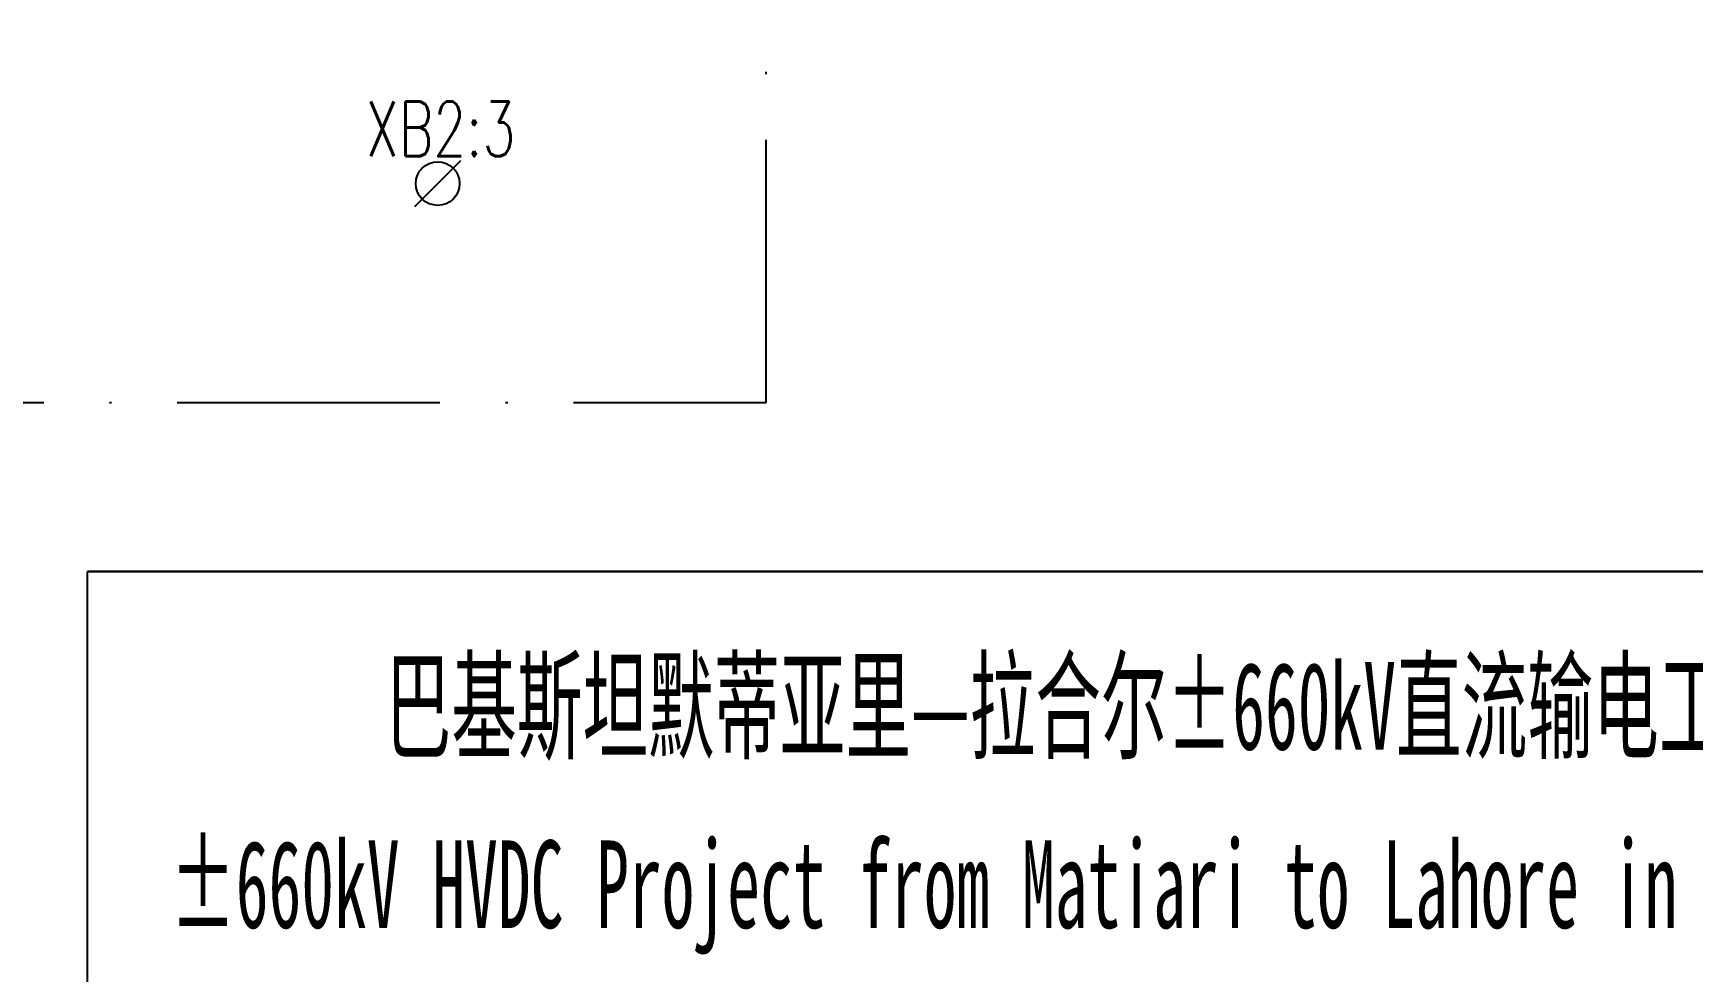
# Model space of a CAD drawing. Header units: millimetres. Extents: x 0 to 594, y 0 to 420.
# Drawn here: x 396.5 to 472.3, y 104 to 146.9 of the extents above; entities that cross this region are included whole.
import ezdxf
from ezdxf.enums import TextEntityAlignment as Align

# ---------------------------------------------------------------- set-up
doc = ezdxf.new("R2010")
doc.units = ezdxf.units.MM
doc.linetypes.add('ACAD_ISO10W100', pattern=[18, 12, -3, 0, -3])
doc.layers.add('GPDRAW', color=1, linetype='Continuous')
doc.styles.add('ECL', font='', dxfattribs={"width": 0.7, "height": 3})
doc.styles.add('elec', font='simplex.shx', dxfattribs={"width": 0.7, "bigfont": 'hztxta.shx'})
doc.styles.add('LXL', font='', dxfattribs={"width": 0.7, "height": 3})
doc.styles.get('ECL').set_extended_font_data('FangSong_GB2312')
doc.styles.get('LXL').set_extended_font_data('仿宋_GB2312')

# ---------------------------------------------------------------- blocks, each defined once
blk = doc.blocks.new('tmInLR')
at = {"color": 0}
for q in [(1.061, 1.061), (-1.061, -1.061)]:
    blk.add_line((0, 0), q, dxfattribs=at)
blk.add_circle((0, 0), 1, dxfattribs=at)
at = {"color": 0, "style": 'elec', "width": 0.7}
blk.add_text('1.5', height=0.000667, dxfattribs=at).set_placement((0.706, 0.707))
at = {"color": 0, "style": 'elec', "width": 0.7, "flags": 1}
for tag, p in [('DESC', (0.07, 4.366)), ('TERNO', (0.133, 1.246))]:
    blk.add_attdef(tag, text='', height=2.5, dxfattribs=at).set_placement(p, align=Align.CENTER)
at = {"color": 0, "style": 'elec', "width": 0.7}
blk.add_attdef('NO', text='', height=2.5, dxfattribs=at).set_placement((0.133, 1.246), align=Align.CENTER)
blk = doc.blocks.new('*U6', base_point=(160, 395))
at = {"linetype": 'ACAD_ISO10W100'}
blk.add_lwpolyline([(160, 395), (160, 20), (385, 20), (385, 130), (430, 130), (430, 395)], close=True, dxfattribs=at)
at = {"style": 'elec', "width": 0.7}
for tag, p in [('EquCode', (160, 396.5)), ('EquDesCode', (160, 396.5)), ('DDCode', (210, 396.5)), ('EquName', (210, 396.5)), ('EquPlace', (210, 396.5))]:
    blk.add_attdef(tag, p, '', height=3.5, dxfattribs=at)
blk = doc.blocks.new('*U72')
at = {"color": 0, "style": 'LXL', "width": 0.55}
for s, p in [('巴基斯坦默蒂亚里—拉合尔±660kV直流输电工程', (-0.892, 4.072)), ('±660kV HVDC Project from Matiari to Lahore in Pakistan', (-1.653, -4.548))]:
    blk.add_text(s, height=4, dxfattribs=at).set_placement(p, align=Align.MIDDLE)
blk = doc.blocks.new('XXDAFRAM-CH-HENG-A2')
at = {"layer": 'GPDRAW', "color": 4, "linetype": 'Continuous'}
blk.add_line((584, 122.267), (399, 122.267), dxfattribs=at)
blk.add_line((584, 122.267), (399, 122.267), dxfattribs=at)
at = {"layer": 'GPDRAW', "color": 1, "linetype": 'Continuous'}
for p, q in [((399, 60.278), (399, 122.267)), ((399, 122.267), (584, 122.267))]:
    blk.add_line(p, q, dxfattribs=at)
blk.add_blockref('*U72', (445.589, 112.107))
at = {"linetype": 'Continuous', "style": 'ECL', "width": 0.7}
for tag, height, p in [('DESIGNSTATUS', 3.5, (571.853, 76.574)), ('ENDESIGNSTATUS', 3.5, (571.89, 70.889)), ('V', 4, (531.583, 63.46)), ('O', 4, (537.75, 63.46)), ('L', 4, (543.917, 63.46)), ('N', 4, (550.083, 63.46)), ('D', 4, (562.417, 63.46)), ('W', 4, (568.583, 63.46)), ('G', 4, (574.75, 63.46)), ('VEREN40', 4, (580.917, 63.46)), ('DWGNAME1', 5, (522.116, 48.707)), ('DWGNAME', 5, (521.928, 42.355)), ('DWGENAME1', 5, (521.928, 42.132)), ('DWGENAME', 5, (521.928, 35.7)), ('DWGNAME2', 5, (521.928, 35.057)), ('DWGENAME2', 5, (522.272, 28.907)), ('DWGNO', 4, (511.81, 15.139)), ('VEREN40', 4, (578.739, 15.139))]:
    blk.add_attdef(tag, text='', height=height, dxfattribs=at).set_placement(p, align=Align.MIDDLE)
at = {"style": 'ECL', "width": 0.7, "flags": 1}
for p in [(450.389, 48.278), (450.389, 40.278), (450.389, 32.278), (450.389, 24.278)]:
    blk.add_attdef('DATE', text='', height=5, dxfattribs=at).set_placement(p, align=Align.MIDDLE)
for tag, p in [('SJ1', (419.556, 44.278)), ('JH', (419.556, 36.278)), ('SH1', (419.556, 28.278)), ('PZ', (419.556, 20.278)), ('BL', (419.556, 10))]:
    blk.add_attdef(tag, p, '', height=5, dxfattribs=at)

msp = doc.modelspace()

# ---------------------------------------------------------------- block references
for name, p in [('XXDAFRAM-CH-HENG-A2', (0, 0)), ('*U6', (160, 395))]:
    msp.add_blockref(name, p)
at = {"color": 7}
msp.add_blockref('tmInLR', (415, 140), dxfattribs=at).add_auto_attribs({'NO': 'XB2:3'})

doc.saveas('drawing.dxf')
